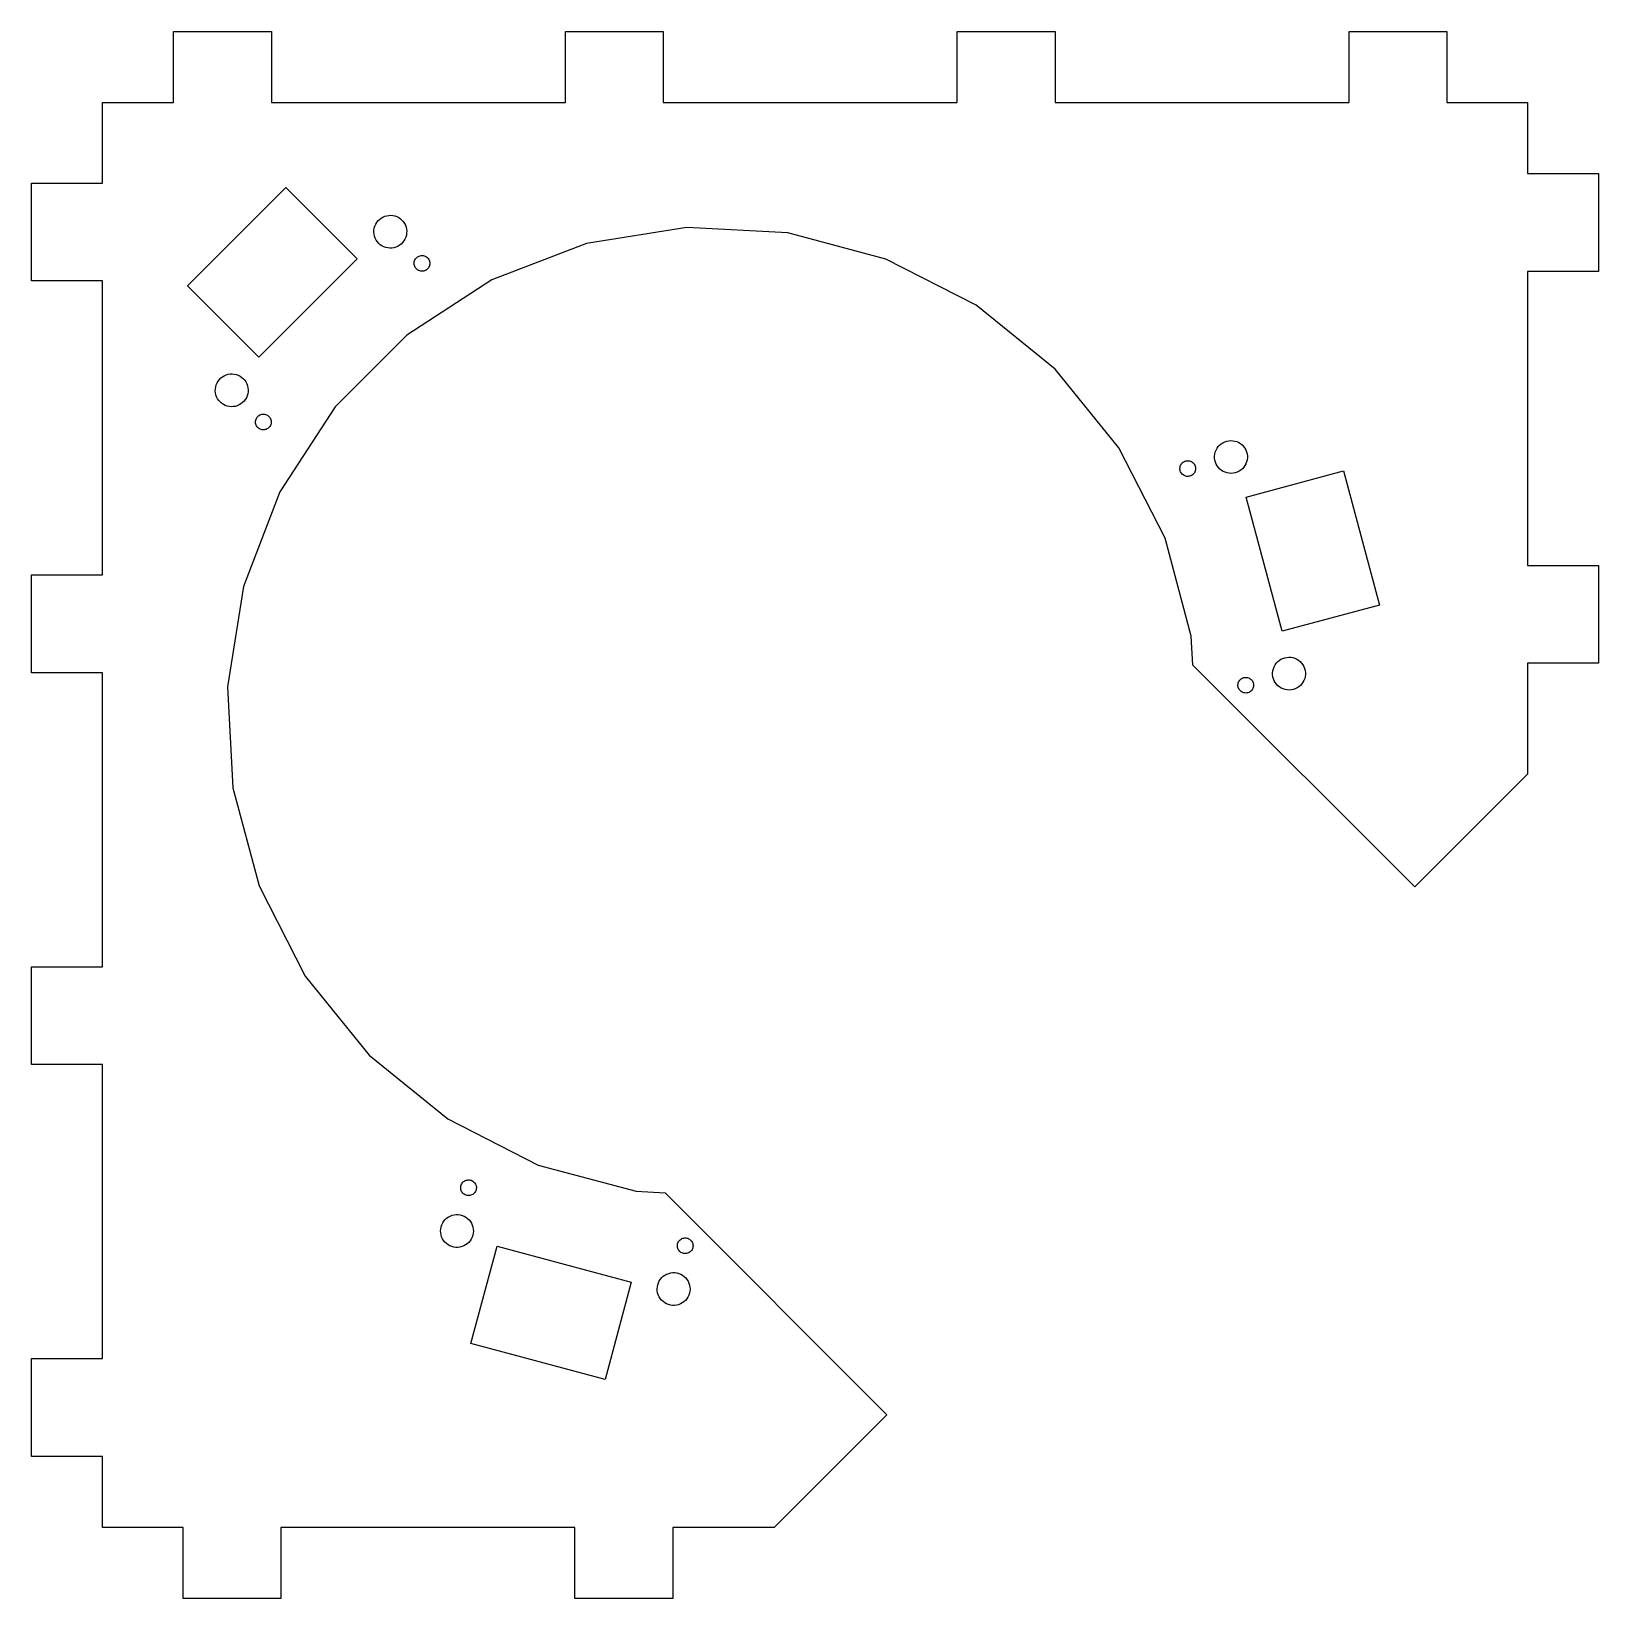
# Model space of a CAD drawing. Extents: x 0 to 990, y 0 to 1900.
# Drawn here: x 0 to 420, y 430 to 850 of the extents above; entities that cross this region are included whole.
import ezdxf

# ---------------------------------------------------------------- set-up
doc = ezdxf.new("R2010")
doc.units = 0
doc.layers.get('0').update_dxf_attribs({"linetype": 'CONTINUOUS'})

msp = doc.modelspace()

# ---------------------------------------------------------------- linework, layer by layer
for p, q in [((38.099, 830.95), (38.1, 850)), ((38.1, 850), (64.349, 850)), ((64.349, 850), (64.35, 830.95)), ((143.1, 830.95), (143.1, 850)), ((143.1, 850), (169.35, 850)), ((169.35, 850), (169.349, 830.95)), ((248.1, 830.95), (248.099, 850)), ((248.099, 850), (274.35, 850)), ((274.35, 850), (274.349, 830.95)), ((353.1, 830.95), (353.1, 850)), ((353.1, 850), (379.35, 850)), ((379.35, 850), (379.35, 830.951)), ((19.049, 809.35), (19.05, 830.95)), ((19.05, 830.95), (38.099, 830.95)), ((64.35, 830.95), (143.1, 830.95)), ((169.349, 830.95), (248.1, 830.95)), ((274.349, 830.95), (353.1, 830.95)), ((379.35, 830.951), (400.95, 830.95)), ((400.95, 830.95), (400.95, 811.901)), ((400.95, 811.901), (420, 811.9)), ((420, 811.9), (420, 785.651)), ((0, 783.1), (0, 809.35)), ((0, 809.35), (19.049, 809.35)), ((41.843, 781.818), (68.182, 808.157)), ((68.182, 808.157), (87.31, 789.03)), ((92.055, 797.793), (92.273, 798.3)), ((92.273, 798.3), (92.556, 798.776)), ((92.556, 798.776), (92.894, 799.213)), ((92.894, 799.213), (93.285, 799.603)), ((93.285, 799.603), (93.721, 799.942)), ((93.721, 799.942), (94.197, 800.224)), ((94.197, 800.224), (94.704, 800.442)), ((94.704, 800.442), (95.235, 800.597)), ((95.235, 800.597), (95.781, 800.683)), ((95.781, 800.683), (96.332, 800.7)), ((96.332, 800.7), (96.883, 800.649)), ((96.883, 800.649), (97.422, 800.528)), ((97.422, 800.528), (97.942, 800.341)), ((97.942, 800.341), (98.434, 800.09)), ((98.434, 800.09), (98.891, 799.779)), ((98.891, 799.779), (99.306, 799.414)), ((99.306, 799.414), (99.67, 799)), ((99.67, 799), (99.982, 798.543)), ((99.982, 798.543), (100.233, 798.05)), ((100.233, 798.05), (100.42, 797.53)), ((91.797, 796.165), (91.814, 796.716)), ((91.848, 795.614), (91.797, 796.165)), ((91.814, 796.716), (91.9, 797.262)), ((91.969, 795.075), (91.848, 795.614)), ((91.9, 797.262), (92.055, 797.793)), ((92.156, 794.556), (91.969, 795.075)), ((92.407, 794.063), (92.156, 794.556)), ((92.718, 793.606), (92.407, 794.063)), ((99.833, 793.829), (99.494, 793.393)), ((100.115, 794.305), (99.833, 793.829)), ((100.334, 794.812), (100.115, 794.305)), ((100.489, 795.343), (100.334, 794.812)), ((100.42, 797.53), (100.54, 796.992)), ((100.575, 795.889), (100.489, 795.343)), ((100.54, 796.992), (100.592, 796.441)), ((100.592, 796.441), (100.575, 795.889)), ((175.622, 797.396), (148.78, 793.144)), ((202.762, 795.973), (175.622, 797.396)), ((229.014, 788.94), (202.762, 795.973)), ((93.083, 793.192), (92.718, 793.606)), ((93.497, 792.827), (93.083, 793.192)), ((93.954, 792.516), (93.497, 792.827)), ((94.447, 792.265), (93.954, 792.516)), ((94.967, 792.077), (94.447, 792.265)), ((95.506, 791.957), (94.967, 792.077)), ((96.056, 791.905), (95.506, 791.957)), ((96.608, 791.922), (96.056, 791.905)), ((97.154, 792.009), (96.608, 791.922)), ((97.685, 792.163), (97.154, 792.009)), ((98.192, 792.382), (97.685, 792.163)), ((98.668, 792.664), (98.192, 792.382)), ((99.104, 793.003), (98.668, 792.664)), ((99.494, 793.393), (99.104, 793.003)), ((103.499, 789.555), (103.726, 789.689)), ((103.726, 789.689), (103.968, 789.793)), ((103.968, 789.793), (104.221, 789.867)), ((104.221, 789.867), (104.482, 789.908)), ((104.482, 789.908), (104.745, 789.917)), ((104.745, 789.917), (105.008, 789.891)), ((105.008, 789.891), (105.265, 789.834)), ((105.265, 789.834), (105.514, 789.745)), ((105.514, 789.745), (105.749, 789.625)), ((105.749, 789.625), (105.967, 789.476)), ((148.78, 793.144), (123.407, 783.404)), ((87.31, 789.03), (60.97, 762.69)), ((102.58, 787.752), (102.589, 788.015)), ((102.606, 787.489), (102.58, 787.752)), ((102.589, 788.015), (102.63, 788.276)), ((102.663, 787.232), (102.606, 787.489)), ((102.63, 788.276), (102.704, 788.529)), ((102.752, 786.983), (102.663, 787.232)), ((102.704, 788.529), (102.809, 788.771)), ((102.872, 786.748), (102.752, 786.983)), ((102.809, 788.771), (102.942, 788.998)), ((103.021, 786.531), (102.872, 786.748)), ((102.942, 788.998), (103.104, 789.206)), ((103.195, 786.333), (103.021, 786.531)), ((103.104, 789.206), (103.291, 789.393)), ((103.393, 786.159), (103.195, 786.333)), ((103.291, 789.393), (103.499, 789.555)), ((103.61, 786.01), (103.393, 786.159)), ((103.845, 785.89), (103.61, 786.01)), ((104.094, 785.801), (103.845, 785.89)), ((104.351, 785.744), (104.094, 785.801)), ((104.614, 785.718), (104.351, 785.744)), ((104.877, 785.727), (104.614, 785.718)), ((105.138, 785.768), (104.877, 785.727)), ((105.391, 785.842), (105.138, 785.768)), ((105.633, 785.947), (105.391, 785.842)), ((105.86, 786.08), (105.633, 785.947)), ((106.068, 786.242), (105.86, 786.08)), ((105.967, 789.476), (106.165, 789.302)), ((106.255, 786.429), (106.068, 786.242)), ((106.165, 789.302), (106.338, 789.104)), ((106.417, 786.637), (106.255, 786.429)), ((106.338, 789.104), (106.487, 788.887)), ((106.551, 786.864), (106.417, 786.637)), ((106.487, 788.887), (106.607, 788.652)), ((106.655, 787.106), (106.551, 786.864)), ((106.607, 788.652), (106.696, 788.403)), ((106.729, 787.359), (106.655, 787.106)), ((106.696, 788.403), (106.754, 788.146)), ((106.771, 787.62), (106.729, 787.359)), ((106.754, 788.146), (106.779, 787.883)), ((106.779, 787.883), (106.771, 787.62)), ((253.229, 776.601), (229.014, 788.94)), ((420, 785.651), (400.95, 785.65)), ((400.95, 785.65), (400.95, 706.9)), ((19.05, 783.1), (0, 783.1)), ((19.05, 704.35), (19.05, 783.1)), ((60.97, 762.69), (41.843, 781.818)), ((123.407, 783.404), (100.614, 768.603)), ((274.35, 759.498), (253.229, 776.601)), ((100.614, 768.603), (81.397, 749.386)), ((49.776, 755.803), (50.058, 756.279)), ((50.058, 756.279), (50.397, 756.715)), ((50.397, 756.715), (50.787, 757.106)), ((50.787, 757.106), (51.224, 757.444)), ((51.224, 757.444), (51.7, 757.727)), ((51.7, 757.727), (52.207, 757.945)), ((52.207, 757.945), (52.738, 758.1)), ((52.738, 758.1), (53.284, 758.186)), ((53.284, 758.186), (53.835, 758.203)), ((53.835, 758.203), (54.386, 758.152)), ((54.386, 758.152), (54.925, 758.031)), ((54.925, 758.031), (55.444, 757.844)), ((55.444, 757.844), (55.937, 757.593)), ((55.937, 757.593), (56.394, 757.282)), ((56.394, 757.282), (56.808, 756.917)), ((56.808, 756.917), (57.173, 756.503)), ((57.173, 756.503), (57.484, 756.046)), ((57.484, 756.046), (57.735, 755.553)), ((291.453, 738.377), (274.35, 759.498)), ((49.3, 753.668), (49.317, 754.219)), ((49.351, 753.117), (49.3, 753.668)), ((49.317, 754.219), (49.403, 754.765)), ((49.472, 752.578), (49.351, 753.117)), ((49.403, 754.765), (49.558, 755.296)), ((49.659, 752.058), (49.472, 752.578)), ((49.558, 755.296), (49.776, 755.803)), ((49.91, 751.566), (49.659, 752.058)), ((57.618, 751.808), (57.336, 751.332)), ((57.837, 752.315), (57.618, 751.808)), ((57.735, 755.553), (57.923, 755.033)), ((57.991, 752.846), (57.837, 752.315)), ((57.923, 755.033), (58.043, 754.494)), ((58.078, 753.392), (57.991, 752.846)), ((58.043, 754.494), (58.095, 753.944)), ((58.095, 753.944), (58.078, 753.392)), ((50.221, 751.109), (49.91, 751.566)), ((50.586, 750.694), (50.221, 751.109)), ((51, 750.33), (50.586, 750.694)), ((51.457, 750.018), (51, 750.33)), ((51.95, 749.767), (51.457, 750.018)), ((52.47, 749.58), (51.95, 749.767)), ((53.008, 749.46), (52.47, 749.58)), ((53.559, 749.408), (53.008, 749.46)), ((54.111, 749.425), (53.559, 749.408)), ((54.657, 749.511), (54.111, 749.425)), ((55.188, 749.666), (54.657, 749.511)), ((55.695, 749.885), (55.188, 749.666)), ((56.171, 750.167), (55.695, 749.885)), ((56.607, 750.506), (56.171, 750.167)), ((56.997, 750.896), (56.607, 750.506)), ((57.336, 751.332), (56.997, 750.896)), ((81.397, 749.386), (66.596, 726.593)), ((60.083, 745.255), (60.092, 745.518)), ((60.109, 744.992), (60.083, 745.255)), ((60.092, 745.518), (60.133, 745.779)), ((60.166, 744.735), (60.109, 744.992)), ((60.133, 745.779), (60.207, 746.032)), ((60.255, 744.486), (60.166, 744.735)), ((60.207, 746.032), (60.311, 746.274)), ((60.375, 744.251), (60.255, 744.486)), ((60.311, 746.274), (60.445, 746.501)), ((60.524, 744.033), (60.375, 744.251)), ((60.445, 746.501), (60.607, 746.709)), ((60.698, 743.835), (60.524, 744.033)), ((60.607, 746.709), (60.794, 746.896)), ((60.896, 743.662), (60.698, 743.835)), ((60.794, 746.896), (61.002, 747.058)), ((61.113, 743.513), (60.896, 743.662)), ((61.002, 747.058), (61.229, 747.191)), ((61.348, 743.393), (61.113, 743.513)), ((61.229, 747.191), (61.471, 747.296)), ((61.471, 747.296), (61.724, 747.37)), ((61.724, 747.37), (61.985, 747.411)), ((61.985, 747.411), (62.248, 747.42)), ((62.248, 747.42), (62.511, 747.394)), ((62.511, 747.394), (62.768, 747.337)), ((62.768, 747.337), (63.017, 747.248)), ((63.136, 743.449), (62.894, 743.345)), ((63.017, 747.248), (63.252, 747.128)), ((63.363, 743.583), (63.136, 743.449)), ((63.252, 747.128), (63.469, 746.979)), ((63.571, 743.745), (63.363, 743.583)), ((63.469, 746.979), (63.667, 746.805)), ((63.758, 743.932), (63.571, 743.745)), ((63.667, 746.805), (63.841, 746.607)), ((63.92, 744.14), (63.758, 743.932)), ((63.841, 746.607), (63.99, 746.39)), ((64.053, 744.367), (63.92, 744.14)), ((63.99, 746.39), (64.11, 746.155)), ((64.158, 744.609), (64.053, 744.367)), ((64.11, 746.155), (64.199, 745.906)), ((64.232, 744.862), (64.158, 744.609)), ((64.199, 745.906), (64.256, 745.649)), ((64.273, 745.123), (64.232, 744.862)), ((64.256, 745.649), (64.282, 745.386)), ((64.282, 745.386), (64.273, 745.123)), ((61.597, 743.304), (61.348, 743.393)), ((61.854, 743.246), (61.597, 743.304)), ((62.117, 743.221), (61.854, 743.246)), ((62.38, 743.229), (62.117, 743.221)), ((62.641, 743.271), (62.38, 743.229)), ((62.894, 743.345), (62.641, 743.271)), ((318.424, 739.116), (318.845, 739.473)), ((318.845, 739.473), (319.309, 739.774)), ((319.309, 739.774), (319.807, 740.014)), ((319.807, 740.014), (320.33, 740.191)), ((320.33, 740.191), (320.872, 740.3)), ((320.872, 740.3), (321.423, 740.34)), ((321.423, 740.34), (321.975, 740.311)), ((321.975, 740.311), (322.519, 740.214)), ((322.519, 740.214), (323.045, 740.048)), ((323.045, 740.048), (323.549, 739.818)), ((323.549, 739.818), (324.018, 739.527)), ((324.018, 739.527), (324.447, 739.18)), ((303.792, 714.162), (291.453, 738.377)), ((317.075, 736.171), (317.139, 736.72)), ((317.081, 735.618), (317.075, 736.171)), ((317.156, 735.071), (317.081, 735.618)), ((317.139, 736.72), (317.271, 737.257)), ((317.299, 734.538), (317.156, 735.071)), ((317.271, 737.257), (317.469, 737.773)), ((317.469, 737.773), (317.73, 738.259)), ((317.73, 738.259), (318.05, 738.71)), ((318.05, 738.71), (318.424, 739.116)), ((324.447, 739.18), (324.83, 738.78)), ((324.83, 738.78), (325.16, 738.337)), ((325.16, 738.337), (325.431, 737.855)), ((325.431, 737.855), (325.639, 737.344)), ((325.639, 737.344), (325.782, 736.811)), ((325.8, 735.161), (325.668, 734.624)), ((325.782, 736.811), (325.858, 736.263)), ((325.863, 735.71), (325.8, 735.161)), ((325.858, 736.263), (325.863, 735.71)), ((307.781, 732.945), (307.812, 733.206)), ((307.783, 732.682), (307.781, 732.945)), ((307.819, 732.419), (307.783, 732.682)), ((307.812, 733.206), (307.875, 733.463)), ((307.887, 732.165), (307.819, 732.419)), ((307.875, 733.463), (307.969, 733.71)), ((307.988, 731.92), (307.887, 732.165)), ((307.969, 733.71), (308.093, 733.942)), ((308.117, 731.692), (307.988, 731.92)), ((308.093, 733.942), (308.246, 734.156)), ((308.274, 731.479), (308.117, 731.692)), ((308.246, 734.156), (308.424, 734.35)), ((308.457, 731.289), (308.274, 731.479)), ((308.424, 734.35), (308.626, 734.521)), ((308.662, 731.122), (308.457, 731.289)), ((308.626, 734.521), (308.847, 734.664)), ((308.886, 730.984), (308.662, 731.122)), ((308.847, 734.664), (309.085, 734.778)), ((309.125, 730.874), (308.886, 730.984)), ((309.085, 734.778), (309.335, 734.864)), ((309.376, 730.796), (309.125, 730.874)), ((309.335, 734.864), (309.593, 734.915)), ((309.593, 734.915), (309.856, 734.935)), ((309.856, 734.935), (310.119, 734.921)), ((310.119, 734.921), (310.379, 734.874)), ((310.422, 730.806), (310.163, 730.755)), ((310.379, 734.874), (310.631, 734.795)), ((310.671, 730.891), (310.422, 730.806)), ((310.631, 734.795), (310.871, 734.686)), ((310.909, 731.006), (310.671, 730.891)), ((310.871, 734.686), (311.094, 734.547)), ((311.13, 731.148), (310.909, 731.006)), ((311.094, 734.547), (311.3, 734.381)), ((311.332, 731.32), (311.13, 731.148)), ((311.3, 734.381), (311.482, 734.19)), ((311.51, 731.513), (311.332, 731.32)), ((311.482, 734.19), (311.639, 733.979)), ((311.663, 731.728), (311.51, 731.513)), ((311.639, 733.979), (311.769, 733.749)), ((311.788, 731.96), (311.663, 731.728)), ((311.769, 733.749), (311.869, 733.505)), ((311.882, 732.207), (311.788, 731.96)), ((311.869, 733.505), (311.937, 733.25)), ((311.945, 732.463), (311.882, 732.207)), ((311.937, 733.25), (311.973, 732.988)), ((311.975, 732.725), (311.945, 732.463)), ((311.973, 732.988), (311.975, 732.725)), ((317.508, 734.026), (317.299, 734.538)), ((317.779, 733.544), (317.508, 734.026)), ((318.109, 733.101), (317.779, 733.544)), ((318.492, 732.701), (318.109, 733.101)), ((318.921, 732.354), (318.492, 732.701)), ((319.39, 732.064), (318.921, 732.354)), ((319.893, 731.832), (319.39, 732.064)), ((320.419, 731.668), (319.893, 731.832)), ((320.963, 731.569), (320.419, 731.668)), ((321.515, 731.54), (320.963, 731.569)), ((322.067, 731.581), (321.515, 731.54)), ((322.608, 731.691), (322.067, 731.581)), ((323.132, 731.867), (322.608, 731.691)), ((323.629, 732.107), (323.132, 731.867)), ((324.093, 732.408), (323.629, 732.107)), ((324.515, 732.765), (324.093, 732.408)), ((324.888, 733.171), (324.515, 732.765)), ((325.209, 733.623), (324.888, 733.171)), ((325.469, 734.109), (325.209, 733.623)), ((325.668, 734.624), (325.469, 734.109)), ((325.527, 725.2), (351.656, 732.201)), ((351.656, 732.201), (361.297, 696.22)), ((309.637, 730.748), (309.376, 730.796)), ((309.9, 730.735), (309.637, 730.748)), ((310.163, 730.755), (309.9, 730.735)), ((66.596, 726.593), (56.856, 701.22)), ((335.169, 689.219), (325.527, 725.2)), ((310.825, 687.91), (303.792, 714.162)), ((400.95, 706.9), (420, 706.9)), ((420, 706.9), (420, 680.65)), ((0, 678.1), (0, 704.351)), ((0, 704.351), (19.05, 704.35)), ((56.856, 701.22), (52.604, 674.378)), ((361.297, 696.22), (335.169, 689.219)), ((311.23, 680.192), (310.825, 687.91)), ((333.285, 680.206), (333.605, 680.658)), ((333.605, 680.658), (333.979, 681.064)), ((333.979, 681.064), (334.4, 681.421)), ((334.4, 681.421), (334.864, 681.722)), ((334.864, 681.722), (335.362, 681.962)), ((335.362, 681.962), (335.886, 682.138)), ((335.886, 682.138), (336.427, 682.248)), ((336.427, 682.248), (336.978, 682.288)), ((336.978, 682.288), (337.53, 682.259)), ((337.53, 682.259), (338.074, 682.162)), ((338.074, 682.162), (338.6, 681.996)), ((338.6, 681.996), (339.104, 681.766)), ((339.104, 681.766), (339.573, 681.475)), ((339.573, 681.475), (340.002, 681.128)), ((340.002, 681.128), (340.384, 680.728)), ((340.384, 680.728), (340.715, 680.285)), ((420, 680.65), (400.95, 680.651)), ((400.95, 680.651), (400.95, 650.951)), ((19.05, 678.101), (0, 678.1)), ((19.05, 599.35), (19.05, 678.101)), ((370.71, 620.711), (311.23, 680.192)), ((323.801, 676.104), (323.98, 676.298)), ((323.98, 676.298), (324.181, 676.469)), ((324.181, 676.469), (324.402, 676.612)), ((324.402, 676.612), (324.64, 676.726)), ((324.64, 676.726), (324.89, 676.812)), ((324.89, 676.812), (325.148, 676.863)), ((325.148, 676.863), (325.411, 676.882)), ((325.411, 676.882), (325.674, 676.869)), ((325.674, 676.869), (325.935, 676.822)), ((325.935, 676.822), (326.186, 676.743)), ((326.186, 676.743), (326.425, 676.633)), ((326.425, 676.633), (326.649, 676.495)), ((326.649, 676.495), (326.855, 676.329)), ((326.855, 676.329), (327.037, 676.138)), ((332.63, 678.119), (332.694, 678.668)), ((332.636, 677.566), (332.63, 678.119)), ((332.712, 677.018), (332.636, 677.566)), ((332.694, 678.668), (332.825, 679.205)), ((332.854, 676.485), (332.712, 677.018)), ((332.825, 679.205), (333.024, 679.721)), ((333.063, 675.974), (332.854, 676.485)), ((333.024, 679.721), (333.285, 680.206)), ((340.715, 680.285), (340.986, 679.803)), ((340.986, 679.803), (341.195, 679.291)), ((341.223, 676.572), (341.024, 676.056)), ((341.195, 679.291), (341.338, 678.758)), ((341.355, 677.109), (341.223, 676.572)), ((341.338, 678.758), (341.413, 678.211)), ((341.418, 677.658), (341.355, 677.109)), ((341.413, 678.211), (341.418, 677.658)), ((52.604, 674.378), (54.027, 647.238)), ((323.337, 674.893), (323.367, 675.154)), ((323.338, 674.63), (323.337, 674.893)), ((323.374, 674.367), (323.338, 674.63)), ((323.367, 675.154), (323.429, 675.411)), ((323.442, 674.113), (323.374, 674.367)), ((323.429, 675.411), (323.524, 675.658)), ((323.543, 673.868), (323.442, 674.113)), ((323.524, 675.658), (323.648, 675.89)), ((323.673, 673.639), (323.543, 673.868)), ((323.648, 675.89), (323.801, 676.104)), ((323.829, 673.427), (323.673, 673.639)), ((324.012, 673.237), (323.829, 673.427)), ((324.217, 673.07), (324.012, 673.237)), ((324.441, 672.932), (324.217, 673.07)), ((324.68, 672.822), (324.441, 672.932)), ((324.932, 672.743), (324.68, 672.822)), ((325.192, 672.696), (324.932, 672.743)), ((325.455, 672.682), (325.192, 672.696)), ((325.718, 672.703), (325.455, 672.682)), ((325.977, 672.754), (325.718, 672.703)), ((326.226, 672.839), (325.977, 672.754)), ((326.464, 672.953), (326.226, 672.839)), ((326.685, 673.096), (326.464, 672.953)), ((326.887, 673.267), (326.685, 673.096)), ((327.065, 673.461), (326.887, 673.267)), ((327.037, 676.138), (327.195, 675.926)), ((327.218, 673.676), (327.065, 673.461)), ((327.195, 675.926), (327.323, 675.697)), ((327.343, 673.908), (327.218, 673.676)), ((327.323, 675.697), (327.424, 675.453)), ((327.437, 674.155), (327.343, 673.908)), ((327.424, 675.453), (327.492, 675.198)), ((327.5, 674.411), (327.437, 674.155)), ((327.492, 675.198), (327.528, 674.936)), ((327.531, 674.673), (327.5, 674.411)), ((327.528, 674.936), (327.531, 674.673)), ((333.334, 675.492), (333.063, 675.974)), ((333.664, 675.049), (333.334, 675.492)), ((334.047, 674.649), (333.664, 675.049)), ((334.476, 674.302), (334.047, 674.649)), ((334.945, 674.012), (334.476, 674.302)), ((335.447, 673.78), (334.945, 674.012)), ((335.974, 673.616), (335.447, 673.78)), ((336.518, 673.517), (335.974, 673.616)), ((337.07, 673.488), (336.518, 673.517)), ((337.622, 673.529), (337.07, 673.488)), ((338.163, 673.638), (337.622, 673.529)), ((338.687, 673.815), (338.163, 673.638)), ((339.184, 674.055), (338.687, 673.815)), ((339.648, 674.356), (339.184, 674.055)), ((340.07, 674.713), (339.648, 674.356)), ((340.443, 675.119), (340.07, 674.713)), ((340.763, 675.571), (340.443, 675.119)), ((341.024, 676.056), (340.763, 675.571)), ((54.027, 647.238), (61.06, 620.986)), ((400.95, 650.951), (370.71, 620.711)), ((61.06, 620.986), (73.399, 596.771)), ((0, 573.1), (0, 599.351)), ((0, 599.351), (19.05, 599.35)), ((73.399, 596.771), (90.502, 575.65)), ((90.502, 575.65), (111.623, 558.547)), ((19.05, 573.101), (0, 573.1)), ((19.05, 494.351), (19.05, 573.101)), ((111.623, 558.547), (135.838, 546.208)), ((135.838, 546.208), (162.09, 539.175)), ((115.844, 541.754), (116.058, 541.907)), ((116.058, 541.907), (116.29, 542.031)), ((116.29, 542.031), (116.537, 542.125)), ((116.537, 542.125), (116.794, 542.188)), ((116.794, 542.188), (117.055, 542.219)), ((117.055, 542.219), (117.318, 542.217)), ((117.318, 542.217), (117.581, 542.181)), ((117.581, 542.181), (117.835, 542.113)), ((117.835, 542.113), (118.08, 542.012)), ((118.08, 542.012), (118.308, 541.883)), ((118.308, 541.883), (118.521, 541.726)), ((115.065, 540.144), (115.085, 540.407)), ((115.079, 539.881), (115.065, 540.144)), ((115.126, 539.621), (115.079, 539.881)), ((115.085, 540.407), (115.136, 540.665)), ((115.205, 539.369), (115.126, 539.621)), ((115.136, 540.665), (115.222, 540.915)), ((115.314, 539.129), (115.205, 539.369)), ((115.222, 540.915), (115.336, 541.153)), ((115.453, 538.906), (115.314, 539.129)), ((115.336, 541.153), (115.479, 541.374)), ((115.619, 538.7), (115.453, 538.906)), ((115.479, 541.374), (115.65, 541.576)), ((115.81, 538.518), (115.619, 538.7)), ((115.65, 541.576), (115.844, 541.754)), ((116.021, 538.361), (115.81, 538.518)), ((116.251, 538.231), (116.021, 538.361)), ((116.495, 538.131), (116.251, 538.231)), ((116.75, 538.063), (116.495, 538.131)), ((117.012, 538.027), (116.75, 538.063)), ((117.275, 538.025), (117.012, 538.027)), ((117.537, 538.055), (117.275, 538.025)), ((117.793, 538.118), (117.537, 538.055)), ((118.04, 538.212), (117.793, 538.118)), ((118.272, 538.337), (118.04, 538.212)), ((118.487, 538.49), (118.272, 538.337)), ((118.68, 538.668), (118.487, 538.49)), ((118.521, 541.726), (118.711, 541.543)), ((118.852, 538.87), (118.68, 538.668)), ((118.711, 541.543), (118.878, 541.338)), ((118.994, 539.091), (118.852, 538.87)), ((118.878, 541.338), (119.016, 541.114)), ((119.109, 539.329), (118.994, 539.091)), ((119.016, 541.114), (119.126, 540.875)), ((119.194, 539.578), (119.109, 539.329)), ((119.126, 540.875), (119.204, 540.624)), ((119.245, 539.837), (119.194, 539.578)), ((119.204, 540.624), (119.252, 540.363)), ((119.265, 540.1), (119.245, 539.837)), ((119.252, 540.363), (119.265, 540.1)), ((162.09, 539.175), (169.808, 538.77)), ((169.808, 538.77), (229.289, 479.29)), ((109.7, 529.128), (109.809, 529.67)), ((109.809, 529.67), (109.986, 530.193)), ((109.986, 530.193), (110.226, 530.691)), ((110.226, 530.691), (110.527, 531.155)), ((110.527, 531.155), (110.884, 531.576)), ((110.884, 531.576), (111.29, 531.95)), ((111.29, 531.95), (111.741, 532.27)), ((111.741, 532.27), (112.227, 532.531)), ((112.227, 532.531), (112.743, 532.729)), ((112.743, 532.729), (113.28, 532.861)), ((113.28, 532.861), (113.829, 532.925)), ((113.829, 532.925), (114.382, 532.919)), ((114.382, 532.919), (114.929, 532.844)), ((114.929, 532.844), (115.462, 532.701)), ((115.462, 532.701), (115.974, 532.492)), ((115.974, 532.492), (116.456, 532.221)), ((116.456, 532.221), (116.899, 531.891)), ((116.899, 531.891), (117.299, 531.508)), ((117.299, 531.508), (117.646, 531.079)), ((117.646, 531.079), (117.936, 530.61)), ((117.936, 530.61), (118.168, 530.107)), ((118.168, 530.107), (118.332, 529.581)), ((118.332, 529.581), (118.431, 529.037)), ((109.66, 528.577), (109.7, 529.128)), ((109.689, 528.025), (109.66, 528.577)), ((109.786, 527.481), (109.689, 528.025)), ((109.952, 526.955), (109.786, 527.481)), ((110.182, 526.451), (109.952, 526.955)), ((110.473, 525.982), (110.182, 526.451)), ((110.82, 525.553), (110.473, 525.982)), ((111.22, 525.17), (110.82, 525.553)), ((111.663, 524.84), (111.22, 525.17)), ((116.829, 525.112), (116.377, 524.791)), ((117.235, 525.485), (116.829, 525.112)), ((117.592, 525.907), (117.235, 525.485)), ((117.893, 526.371), (117.592, 525.907)), ((118.133, 526.868), (117.893, 526.371)), ((118.309, 527.392), (118.133, 526.868)), ((118.419, 527.933), (118.309, 527.392)), ((118.46, 528.485), (118.419, 527.933)), ((118.431, 529.037), (118.46, 528.485)), ((173.137, 524.852), (173.188, 525.11)), ((173.188, 525.11), (173.274, 525.36)), ((173.274, 525.36), (173.388, 525.598)), ((173.388, 525.598), (173.531, 525.819)), ((173.531, 525.819), (173.702, 526.02)), ((173.702, 526.02), (173.896, 526.199)), ((173.896, 526.199), (174.11, 526.352)), ((174.11, 526.352), (174.342, 526.476)), ((174.342, 526.476), (174.589, 526.571)), ((174.589, 526.571), (174.846, 526.633)), ((174.846, 526.633), (175.107, 526.663)), ((175.107, 526.663), (175.37, 526.662)), ((175.37, 526.662), (175.633, 526.626)), ((175.633, 526.626), (175.887, 526.558)), ((175.887, 526.558), (176.132, 526.457)), ((176.132, 526.457), (176.361, 526.327)), ((176.361, 526.327), (176.573, 526.171)), ((176.573, 526.171), (176.763, 525.988)), ((176.763, 525.988), (176.93, 525.783)), ((176.93, 525.783), (177.068, 525.559)), ((177.068, 525.559), (177.178, 525.32)), ((177.178, 525.32), (177.257, 525.068)), ((177.257, 525.068), (177.304, 524.808)), ((112.145, 524.569), (111.663, 524.84)), ((112.656, 524.361), (112.145, 524.569)), ((113.189, 524.218), (112.656, 524.361)), ((113.737, 524.142), (113.189, 524.218)), ((114.29, 524.137), (113.737, 524.142)), ((114.839, 524.2), (114.29, 524.137)), ((115.376, 524.332), (114.839, 524.2)), ((115.891, 524.531), (115.376, 524.332)), ((116.377, 524.791), (115.891, 524.531)), ((117.799, 498.344), (124.8, 524.473)), ((124.8, 524.473), (160.781, 514.831)), ((173.118, 524.589), (173.137, 524.852)), ((173.131, 524.326), (173.118, 524.589)), ((173.178, 524.065), (173.131, 524.326)), ((173.257, 523.814), (173.178, 524.065)), ((173.367, 523.575), (173.257, 523.814)), ((173.505, 523.351), (173.367, 523.575)), ((173.671, 523.145), (173.505, 523.351)), ((173.862, 522.963), (173.671, 523.145)), ((174.074, 522.805), (173.862, 522.963)), ((174.303, 522.677), (174.074, 522.805)), ((174.547, 522.576), (174.303, 522.677)), ((174.802, 522.508), (174.547, 522.576)), ((175.064, 522.472), (174.802, 522.508)), ((175.327, 522.469), (175.064, 522.472)), ((175.589, 522.5), (175.327, 522.469)), ((175.845, 522.563), (175.589, 522.5)), ((176.092, 522.657), (175.845, 522.563)), ((176.324, 522.782), (176.092, 522.657)), ((176.539, 522.935), (176.324, 522.782)), ((176.733, 523.113), (176.539, 522.935)), ((176.904, 523.315), (176.733, 523.113)), ((177.047, 523.536), (176.904, 523.315)), ((177.161, 523.774), (177.047, 523.536)), ((177.246, 524.023), (177.161, 523.774)), ((177.297, 524.282), (177.246, 524.023)), ((177.318, 524.545), (177.297, 524.282)), ((177.304, 524.808), (177.318, 524.545)), ((169.342, 516.395), (169.794, 516.715)), ((169.794, 516.715), (170.279, 516.976)), ((170.279, 516.976), (170.795, 517.175)), ((170.795, 517.175), (171.332, 517.306)), ((171.332, 517.306), (171.881, 517.37)), ((171.881, 517.37), (172.434, 517.364)), ((172.434, 517.364), (172.982, 517.288)), ((172.982, 517.288), (173.515, 517.146)), ((173.515, 517.146), (174.026, 516.937)), ((174.026, 516.937), (174.508, 516.666)), ((174.508, 516.666), (174.951, 516.336)), ((160.781, 514.831), (153.78, 488.703)), ((167.712, 513.022), (167.752, 513.573)), ((167.741, 512.47), (167.712, 513.022)), ((167.838, 511.926), (167.741, 512.47)), ((167.752, 513.573), (167.862, 514.114)), ((167.862, 514.114), (168.038, 514.638)), ((168.038, 514.638), (168.278, 515.136)), ((168.278, 515.136), (168.579, 515.6)), ((168.579, 515.6), (168.936, 516.021)), ((168.936, 516.021), (169.342, 516.395)), ((174.951, 516.336), (175.351, 515.953)), ((175.351, 515.953), (175.698, 515.524)), ((175.698, 515.524), (175.988, 515.055)), ((175.988, 515.055), (176.22, 514.553)), ((176.22, 514.553), (176.384, 514.026)), ((176.384, 514.026), (176.483, 513.482)), ((176.512, 512.93), (176.471, 512.378)), ((176.483, 513.482), (176.512, 512.93)), ((168.004, 511.4), (167.838, 511.926)), ((168.234, 510.896), (168.004, 511.4)), ((168.525, 510.427), (168.234, 510.896)), ((168.872, 509.998), (168.525, 510.427)), ((169.272, 509.616), (168.872, 509.998)), ((169.715, 509.285), (169.272, 509.616)), ((170.197, 509.014), (169.715, 509.285)), ((170.709, 508.805), (170.197, 509.014)), ((171.242, 508.662), (170.709, 508.805)), ((171.789, 508.587), (171.242, 508.662)), ((172.342, 508.582), (171.789, 508.587)), ((172.891, 508.645), (172.342, 508.582)), ((173.428, 508.777), (172.891, 508.645)), ((173.944, 508.976), (173.428, 508.777)), ((174.429, 509.237), (173.944, 508.976)), ((174.881, 509.557), (174.429, 509.237)), ((175.287, 509.93), (174.881, 509.557)), ((175.644, 510.352), (175.287, 509.93)), ((175.945, 510.816), (175.644, 510.352)), ((176.185, 511.313), (175.945, 510.816)), ((176.362, 511.837), (176.185, 511.313)), ((176.471, 512.378), (176.362, 511.837)), ((153.78, 488.703), (117.799, 498.344)), ((0, 494.35), (19.05, 494.351)), ((0, 468.101), (0, 494.35)), ((229.289, 479.29), (199.049, 449.05)), ((19.05, 468.1), (0, 468.101)), ((19.05, 449.05), (19.05, 468.1)), ((40.65, 449.05), (19.05, 449.05)), ((40.65, 430), (40.65, 449.05)), ((145.65, 449.05), (66.9, 449.05)), ((66.9, 449.05), (66.9, 430.001)), ((145.649, 430), (145.65, 449.05)), ((199.049, 449.05), (171.899, 449.05)), ((171.899, 449.05), (171.9, 430)), ((66.9, 430.001), (40.65, 430)), ((171.9, 430), (145.649, 430))]:
    msp.add_line(p, q)

doc.saveas('drawing.dxf')
